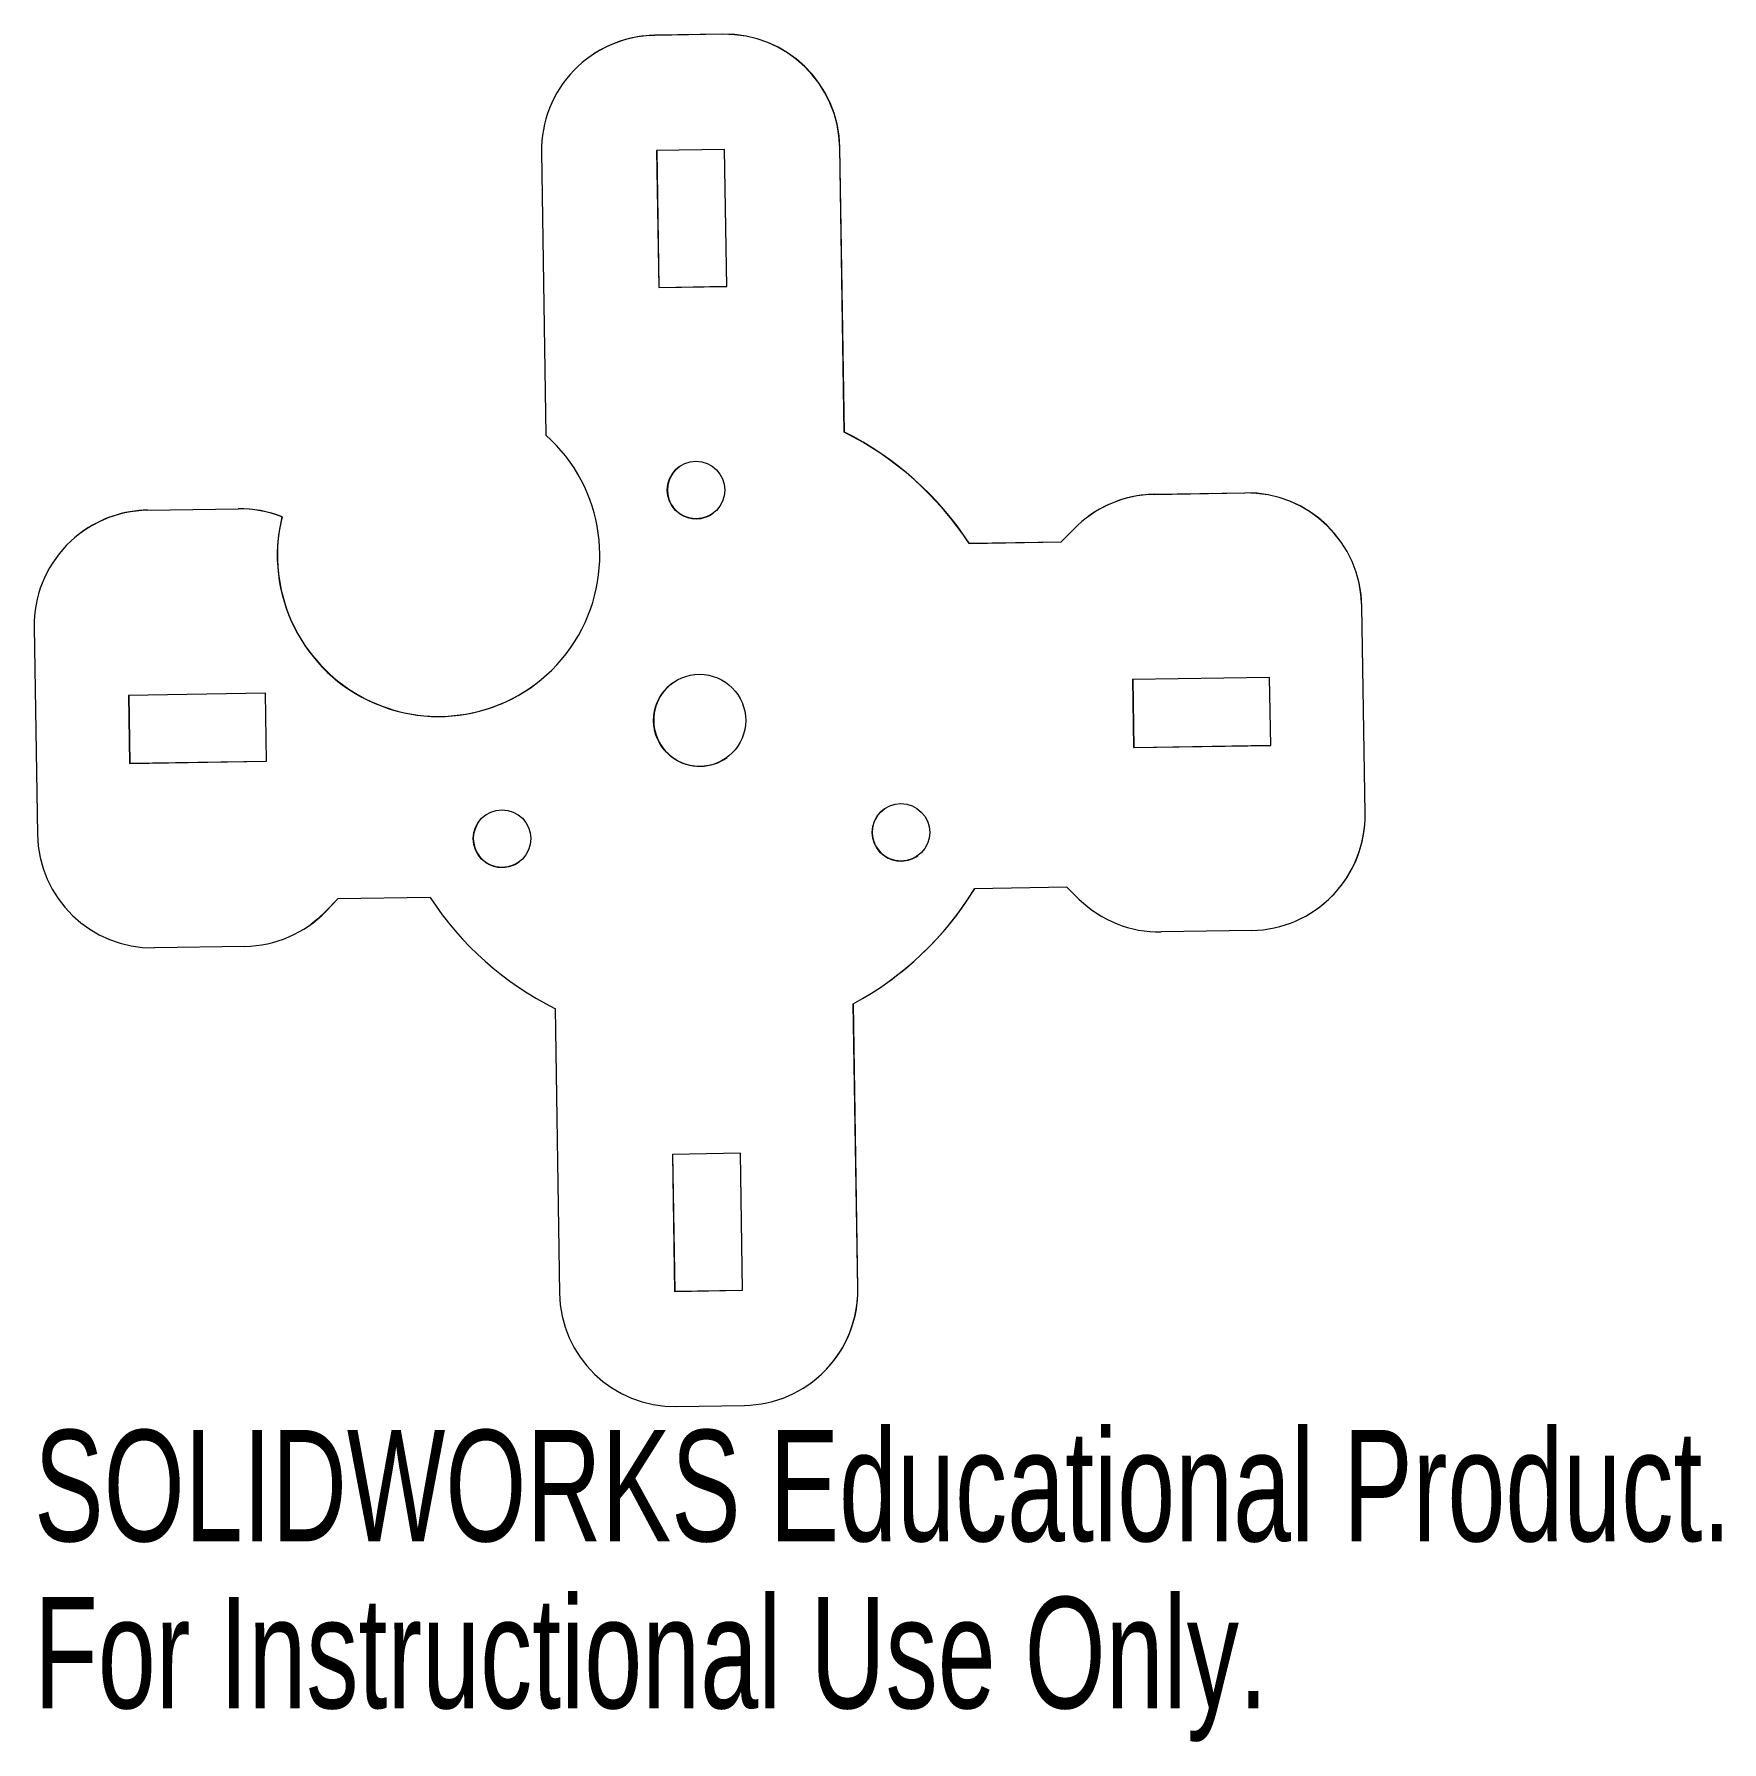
# Model space of a CAD drawing. Header units: millimetres. Extents: x -28.9 to 44.4, y -44.4 to 29.8.
import ezdxf

# ---------------------------------------------------------------- set-up
doc = ezdxf.new("R2010")
doc.units = ezdxf.units.MM
doc.styles.add('SLDTEXTSTYLE0', font='TXT', dxfattribs={"width": 0.7})

msp = doc.modelspace()

# ---------------------------------------------------------------- linework, layer by layer
at = {"color": 7, "linetype": 'Continuous', "lineweight": 15}
for p, q in [((1.005, 29.791), (-1.945, 29.745)), ((-1.938, 29.749), (-1.945, 29.745)), ((1.011, 29.796), (-1.938, 29.749)), ((1.005, 29.791), (1.011, 29.796)), ((-4.815, 28.783), (-4.821, 28.778)), ((-6.865, 24.666), (-6.671, 12.388)), ((1.084, 24.792), (-1.866, 24.745)), ((-1.866, 24.745), (-1.772, 18.796)), ((-1.859, 24.745), (-1.766, 18.801)), ((1.178, 18.843), (1.084, 24.792)), ((6.09, 24.875), (6.083, 24.871)), ((6.278, 12.513), (6.083, 24.871)), ((6.285, 12.518), (6.09, 24.875)), ((-1.772, 18.796), (1.178, 18.843)), ((-1.766, 18.801), (-1.772, 18.796)), ((-1.766, 18.801), (1.178, 18.847)), ((6.285, 12.518), (6.278, 12.513)), ((19.74, 9.813), (23.669, 9.875)), ((19.747, 9.818), (19.74, 9.813)), ((19.747, 9.818), (23.675, 9.88)), ((23.669, 9.875), (23.675, 9.88)), ((-23.969, 9.123), (-20.04, 9.185)), ((-23.962, 9.127), (-23.969, 9.123)), ((-23.962, 9.127), (-20.034, 9.19)), ((-20.04, 9.185), (-20.034, 9.19)), ((-26.838, 8.161), (-26.845, 8.157)), ((-18.126, 8.844), (-18.133, 8.839)), ((15.701, 7.749), (16.228, 8.293)), ((16.87, 8.852), (16.864, 8.847)), ((11.702, 7.686), (15.701, 7.749)), ((11.708, 7.69), (11.702, 7.686)), ((11.708, 7.69), (15.706, 7.754)), ((28.753, 4.959), (28.747, 4.954)), ((28.889, -4.044), (28.747, 4.954)), ((28.896, -4.04), (28.753, 4.959)), ((-28.889, 4.044), (-28.747, -4.954)), ((24.745, 1.866), (18.796, 1.772)), ((18.796, 1.772), (18.842, -1.178)), ((18.803, 1.772), (18.849, -1.173)), ((24.792, -1.084), (24.745, 1.866)), ((-18.842, 1.178), (-24.792, 1.084)), ((-24.792, 1.084), (-24.745, -1.866)), ((-24.785, 1.084), (-24.739, -1.861)), ((-18.796, -1.772), (-18.842, 1.178)), ((18.842, -1.178), (24.792, -1.084)), ((18.849, -1.173), (18.842, -1.178)), ((18.849, -1.173), (24.792, -1.079)), ((-24.745, -1.866), (-18.796, -1.772)), ((-24.739, -1.861), (-24.745, -1.866)), ((-24.739, -1.861), (-18.796, -1.767)), ((28.889, -4.044), (28.896, -4.04)), ((15.938, -7.249), (11.939, -7.312)), ((16.482, -7.776), (15.938, -7.249)), ((-15.701, -7.749), (-16.228, -8.293)), ((-15.699, -7.749), (-16.222, -8.288)), ((-11.702, -7.686), (-15.701, -7.749)), ((26.845, -8.157), (26.851, -8.152)), ((-16.864, -8.847), (-16.857, -8.842)), ((-16.228, -8.293), (-16.222, -8.288)), ((23.969, -9.123), (20.04, -9.185)), ((-19.74, -9.813), (-23.669, -9.875)), ((8.274, -11.293), (8.281, -11.288)), ((-6.278, -12.513), (-6.083, -24.871)), ((6.865, -24.666), (6.67, -12.309)), ((6.872, -24.661), (6.677, -12.305)), ((1.772, -18.796), (-1.178, -18.843)), ((-1.178, -18.843), (-1.084, -24.792)), ((-1.171, -18.842), (-1.077, -24.787)), ((1.866, -24.745), (1.772, -18.796)), ((-1.084, -24.792), (1.866, -24.745)), ((-1.077, -24.787), (-1.084, -24.792)), ((-1.077, -24.787), (1.866, -24.741)), ((6.865, -24.666), (6.872, -24.661)), ((4.821, -28.778), (4.828, -28.774)), ((-1.005, -29.791), (1.945, -29.745))]:
    msp.add_line(p, q, dxfattribs=at)
at = {"color": 7, "linetype": 'Continuous', "lineweight": 15, "flags": 128}
msp.add_lwpolyline([(-16.222, -8.288), (-16.58, -8.623), (-16.857, -8.842)], dxfattribs=at)
at = {"color": 7, "linetype": 'Continuous', "lineweight": 15}
for centre, radius in [((-0.158, 9.999), 1.25), ((0, 0), 2), ((8.738, -4.863), 1.25), ((-8.58, -5.136), 1.25)]:
    msp.add_circle(centre, radius, dxfattribs=at)
for centre, radius, start, end in [((-1.866, 24.745), 5, 90.90463, 180.90489), ((-1.859, 24.75), 5, 90.90462, 126.22983), ((1.084, 24.792), 5, 0.90483, 90.90456), ((1.09, 24.797), 5, 0.90483, 90.90456), ((-11.335, 7.168), 7, 166.18921, 48.22103), ((0, 0), 14, 33.2971, 63.35609), ((0.006, 0.005), 14, 33.2971, 63.35609), ((-0.151, 10.004), 1.25, 126.23004, 270.90465), ((19.819, 4.814), 5, 90.90461, 135.90476), ((19.826, 4.818), 5, 90.90462, 126.22983), ((23.747, 4.876), 5, 0.90483, 90.90456), ((23.754, 4.88), 5, 0.90483, 90.90456), ((-23.89, 4.123), 5, 90.90463, 180.90489), ((-23.883, 4.128), 5, 90.90462, 126.22983), ((-19.961, 4.185), 5, 68.55107, 90.90462), ((-19.955, 4.19), 5, 68.55107, 90.90462), ((-0.151, 10.004), 1.25, 270.90462, 306.22983), ((-11.329, 7.173), 7, 166.18944, 306.22964), ((0.007, 0.005), 2, 126.23003, 270.90466), ((0.007, 0.005), 2, 270.90462, 306.22983), ((-8.574, -5.131), 1.25, 126.23004, 270.90465), ((8.745, -4.858), 1.25, 126.23004, 270.90465), ((23.89, -4.123), 5, 270.90463, 0.90489), ((23.896, -4.119), 5, 306.22987, 0.90487), ((-23.747, -4.876), 5, 180.90483, 270.90456), ((8.745, -4.858), 1.25, 270.90462, 306.22983), ((-8.574, -5.131), 1.25, 270.90462, 306.22983), ((0, 0), 14, 298.45325, 328.51244), ((0.007, 0.005), 14, 306.22984, 328.51244), ((0, 0), 14, 213.2971, 243.35609), ((19.961, -4.185), 5, 225.90467, 270.9046), ((-19.819, -4.814), 5, 270.90461, 315.90476), ((-1.084, -24.792), 5, 180.90483, 270.90456), ((1.866, -24.745), 5, 270.90463, 0.90489), ((1.873, -24.74), 5, 306.22987, 0.90487)]:
    msp.add_arc(centre, radius, start, end, dxfattribs=at)

# ---------------------------------------------------------------- texts
at = {"color": 7, "linetype": 'Continuous', "char_height": 4.83362, "attachment_point": 1, "style": 'SLDTEXTSTYLE0'}
for s, insert in [('SOLIDWORKS Educational Product.', (-28.89, -30.811)), ('For Instructional Use Only.', (-28.89, -38.062))]:
    msp.add_mtext(s, dxfattribs=dict(at, insert=insert))

doc.saveas('drawing.dxf')
